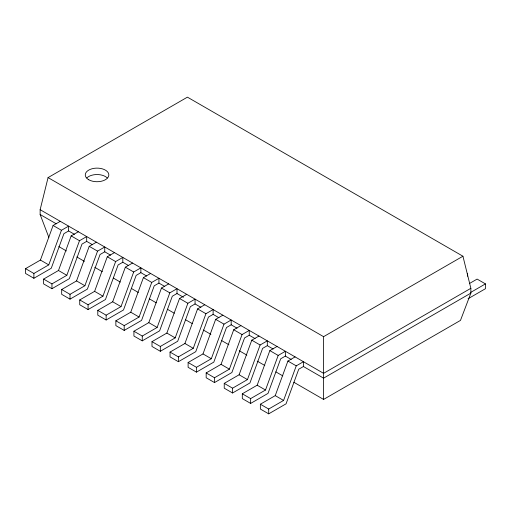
<?xml version="1.0" encoding="UTF-8"?>
<svg xmlns="http://www.w3.org/2000/svg" width="511" height="511" viewBox="0 0 511 511"><rect width="100%" height="100%" fill="white"/><g stroke="black" fill="none" stroke-linecap="round" stroke-linejoin="round"><path stroke-width="0.77" d="M48.839 237.36L40.139 214.505L40.139 209.695L48.066 177.604L187.416 97.154L462.934 256.222L470.861 288.306L470.861 293.122L460.481 320.397L323.584 399.43L293.857 382.266M74.459 234.319L68.621 230.953L63.926 233.661L51.253 268.256L33.886 278.278L25.55 273.468L25.55 268.652L40.426 260.067L53.093 225.479L60.285 221.327M25.55 268.652L33.886 273.468L48.762 264.877L61.435 230.289L68.621 226.137L68.621 230.953M92.523 244.75L86.685 241.377L81.99 244.092L69.317 278.68L51.95 288.709L43.614 283.892L43.614 279.083L58.484 270.498L71.157 235.903L78.349 231.751M43.614 279.083L51.95 283.892L66.826 275.308L79.492 240.719L86.685 236.567L86.685 241.377M110.58 255.174L104.749 251.808L100.054 254.516L87.381 289.111L70.013 299.139L61.678 294.323L61.678 289.513L76.548 280.922L89.221 246.334L96.413 242.182M61.678 289.513L70.013 294.323L84.883 285.738L97.556 251.144L104.749 246.992L104.749 251.808M128.644 265.605L122.812 262.239L118.111 264.947L105.445 299.535L88.077 309.564L79.735 304.754L79.735 299.938L94.612 291.353L107.284 256.758L114.47 252.613M79.735 299.938L88.077 304.754L102.947 296.163L115.62 261.575L122.812 257.423L122.812 262.239M146.708 276.036L140.87 272.663L136.175 275.378L123.502 309.966L106.135 319.995L97.799 315.178L97.799 310.369L112.676 301.777L125.348 267.189L132.534 263.037M97.799 310.369L106.135 315.178L121.011 306.594L133.684 272.005L140.87 267.853L140.87 272.663M164.772 286.46L158.934 283.094L154.239 285.802L141.566 320.397L124.199 330.419L115.863 325.609L115.863 320.793L130.739 312.208L143.406 277.62L150.598 273.468M115.863 320.793L124.199 325.609L139.075 317.024L151.741 282.43L158.934 278.278L158.934 283.094M183.481 297.268L176.998 293.518L172.303 296.233L159.63 330.821L142.262 340.85L133.927 336.04L133.927 331.224L148.797 322.639L161.47 288.044L168.662 283.892M133.927 331.224L142.262 336.04L157.133 327.449L169.805 292.86L176.998 288.709L176.998 293.518M200.893 307.322L195.061 303.949L190.367 306.664L177.694 341.252L160.326 351.281L151.991 346.464L151.991 341.655L166.861 333.063L179.533 298.475L186.726 294.323M151.991 341.655L160.326 346.464L175.196 337.88L187.869 303.285L195.061 299.139L195.061 303.949M218.957 317.746L213.125 314.38L208.424 317.088L195.758 351.677L178.384 361.705L170.048 356.895L170.048 352.079L184.925 343.494L197.597 308.906L204.783 304.754M170.048 352.079L178.384 356.895L193.26 348.304L205.933 313.716L213.125 309.564L213.125 314.38M237.021 328.177L231.183 324.804L226.488 327.519L213.815 362.107L196.448 372.136L188.112 367.32L188.112 362.51L202.988 353.919L215.661 319.33L222.847 315.178M188.112 362.51L196.448 367.32L211.324 358.735L223.997 324.146L231.183 319.995L231.183 324.804M255.085 338.601L249.247 335.235L244.552 337.943L231.879 372.538L214.511 382.567L206.176 377.75L206.176 372.934L221.052 364.349L233.719 329.761L240.911 325.609M206.176 372.934L214.511 377.75L229.388 369.166L242.054 334.571L249.247 330.419L249.247 335.235M273.149 349.032L267.31 345.666L262.616 348.374L249.943 382.963L232.575 392.991L224.24 388.181L224.24 383.365L239.11 374.78L251.782 340.185L258.975 336.034M224.24 383.365L232.575 388.181L247.445 379.59L260.118 345.002L267.31 340.85L267.31 345.666M291.206 359.463L285.374 356.09L280.68 358.805L268.007 393.393L250.639 403.422L242.303 398.606L242.303 393.796L257.174 385.205L269.846 350.616L277.039 346.464M242.303 393.796L250.639 398.606L265.509 390.021L278.182 355.432L285.374 351.281L285.374 356.09M470.861 293.122L323.584 378.153L303.438 366.521L298.737 369.229L286.064 403.824L268.697 413.846L260.361 409.036L260.361 404.22L275.237 395.635L287.91 361.047L295.096 356.895M260.361 404.22L268.697 409.036L283.573 400.445L296.246 365.857L303.438 361.705L303.438 366.521M48.066 177.604L323.584 336.672L462.934 256.222M469.679 283.375L477.114 279.083L485.45 283.892L485.45 288.709L468.082 298.737M470.861 288.306L323.584 373.337L40.139 209.695M470.574 292.484L485.45 283.892M40.139 214.505L56.255 223.812M53.093 225.479L61.435 230.289M71.157 235.903L79.492 240.719M89.221 246.334L97.556 251.144M107.284 256.758L115.62 261.575M125.348 267.189L133.684 272.005M143.406 277.62L151.741 282.43M161.47 288.044L169.805 292.86M179.533 298.475L187.869 303.285M197.597 308.906L205.933 313.716M215.661 319.33L223.997 324.146M233.719 329.761L242.054 334.571M251.782 340.185L260.118 345.002M269.846 350.616L278.182 355.432M287.91 361.047L296.246 365.857M58.816 246.57L66.424 250.958M76.791 256.95L84.392 261.338M94.765 267.323L102.366 271.718M113.429 278.099L120.341 282.091M131.404 288.479L138.315 292.471M149.378 298.852L156.289 302.844M167.353 309.232L174.264 313.224M185.321 319.611L192.238 323.597M203.295 329.985L210.902 334.373M221.269 340.364L228.877 344.753M239.244 350.738L246.851 355.132M257.218 361.117L264.819 365.506M275.883 371.893L282.794 375.885M40.426 260.067L48.762 264.877M58.484 270.498L66.826 275.308M76.548 280.922L84.883 285.738M94.612 291.353L102.947 296.163M112.676 301.777L121.011 306.594M130.739 312.208L139.075 317.024M148.797 322.639L157.133 327.449M166.861 333.063L175.196 337.88M184.925 343.494L193.26 348.304M202.988 353.919L211.324 358.735M221.052 364.349L229.388 369.166M239.11 374.78L247.445 379.59M257.174 385.205L265.509 390.021M275.237 395.635L283.573 400.445M467.386 273.468L467.386 276.215M323.584 336.672L323.584 399.43M268.697 409.036L268.697 413.846M250.639 398.606L250.639 403.422M232.575 388.181L232.575 392.991M214.511 377.75L214.511 382.567M196.448 367.32L196.448 372.136M178.384 356.895L178.384 361.705M160.326 346.464L160.326 351.281M142.262 336.04L142.262 340.85M124.199 325.609L124.199 330.419M106.135 315.178L106.135 319.995M88.077 304.754L88.077 309.564M70.013 294.323L70.013 299.139M51.95 283.892L51.95 288.709M33.886 273.468L33.886 278.278M86.825 177.937A11.791 6.809 0 0 1 107.246 177.937M88.703 179.731A11.791 6.809 0 0 0 108.428 176.685A11.791 6.809 0 0 0 93.986 168.349A11.791 6.809 0 0 0 88.703 179.731"/></g></svg>
